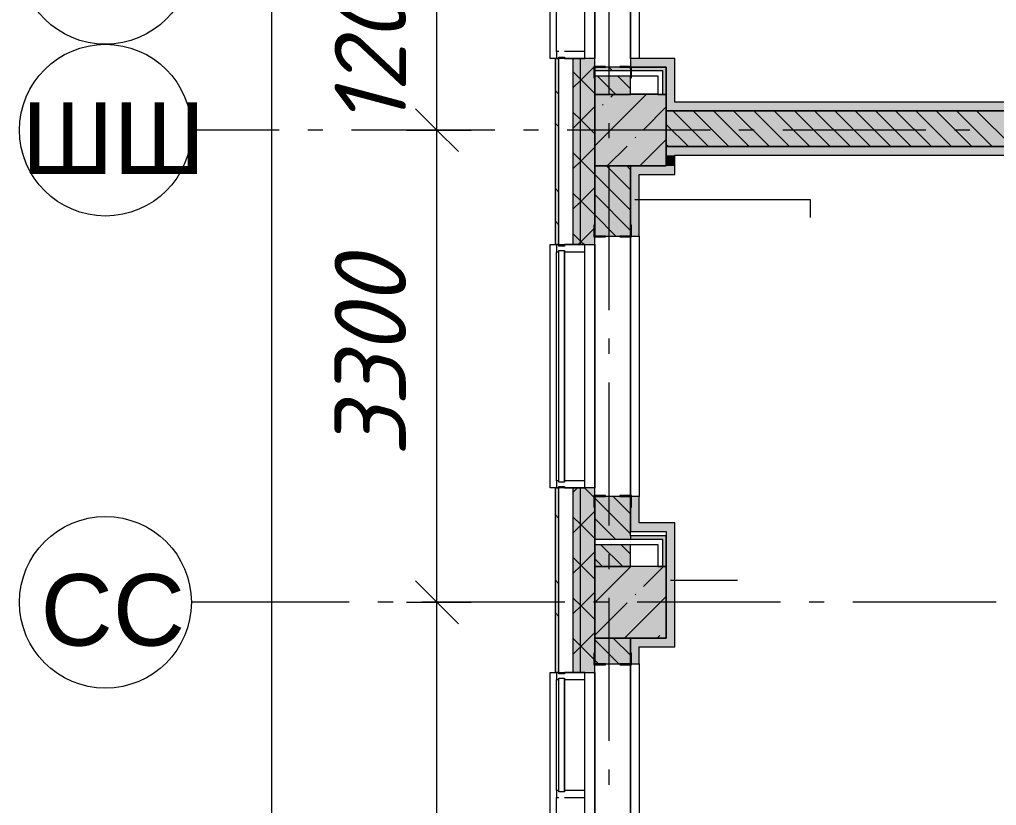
# Model space of a CAD drawing. Header units: millimetres. Extents: x -537608 to 253996, y -217170 to 186033.
# Drawn here: x -372379 to -365555, y 17480 to 22973 of the extents above; entities that cross this region are included whole.
import ezdxf

# ---------------------------------------------------------------- set-up
doc = ezdxf.new("R2010")
doc.units = ezdxf.units.MM
doc.layers.add('PDF _Геометрия', color=7, linetype='Continuous')
doc.layers.add('PDF _Текст', color=7, linetype='Continuous')
doc.layers.add('PDF _Сплошная заливка', color=7, linetype='Continuous', true_color=0xffffff)
doc.styles.add('PDF ArialMT', font='arial.ttf')
doc.styles.add('PDF ISOCPEUR Italic', font='isocpeui.ttf')

msp = doc.modelspace()

# ---------------------------------------------------------------- hatches: boundary and pattern name
at = {"layer": 'PDF _Сплошная заливка', "transparency": 33554559}
h = msp.add_hatch(color=256, dxfattribs=at)
h.paths.add_polyline_path([(-368638.3734, 522.3433), (-368611.3754, 522.3433), (-368611.3754, 1799.3445), (-368638.3734, 1799.3445), (-368638.3734, 966.1296)], flags=0)
h.paths.add_polyline_path([(-368611.3754, 3499.3453), (-368611.3754, 4799.3445), (-368638.3734, 4799.3445), (-368638.3734, 3499.3453)], flags=0)
h.paths.add_polyline_path([(-368638.3734, 6499.3452), (-368611.3754, 6499.3452), (-368611.3754, 7799.3444), (-368638.3734, 7799.3444), (-368638.3734, 6661.9988)], flags=0)
h.paths.add_polyline_path([(-368638.3734, 9499.3451), (-368611.3754, 9499.3451), (-368611.3754, 10799.3464), (-368638.3734, 10799.3464), (-368638.3734, 10221.9175)], flags=0)
h.paths.add_polyline_path([(-368611.3754, 12499.3472), (-368611.3754, 13699.3459), (-368638.3734, 13699.3459), (-368638.3734, 12499.3472)], flags=0)
h.paths.add_polyline_path([(-368638.3734, 15399.3467), (-368611.3754, 15399.3467), (-368611.3754, 16709.3463), (-368638.3734, 16709.3463), (-368638.3734, 15917.7888)], flags=0)
h.paths.add_polyline_path([(-368611.3754, 18409.347), (-368611.3754, 19699.3478), (-368638.3734, 19699.3478), (-368638.3734, 18409.347)], flags=0)
h.paths.add_polyline_path([(-368638.3734, 21399.3486), (-368611.3754, 21399.3486), (-368611.3754, 22699.3498), (-368638.3734, 22699.3498), (-368638.3734, 21613.658)], flags=0)
h.paths.add_polyline_path([(-368611.3754, 24399.3485), (-368611.3754, 25599.3494), (-368638.3734, 25599.3494), (-368638.3734, 24399.3485)], flags=0)
h.paths.add_polyline_path([(-368611.3754, 27299.348), (-368611.3754, 28699.3497), (-368638.3734, 28699.3497), (-368638.3734, 27299.348)], flags=0)
h.paths.add_polyline_path([(-368638.3734, 30399.3526), (-368611.3754, 30399.3526), (-368611.3754, 31576.3513), (-368638.3734, 31576.3513), (-368638.3734, 30513.4549)], flags=0)
h = msp.add_hatch(color=256, dxfattribs=at)
h.paths.add_polyline_path([(-368511.375, 649.3439), (-368461.3748, 649.3439), (-368461.3748, 1799.3445), (-368511.375, 1799.3445), (-368511.375, 966.1296)], flags=0)
h.paths.add_polyline_path([(-368461.3748, 3499.3453), (-368461.3748, 4799.3445), (-368511.375, 4799.3445), (-368511.375, 3499.3453)], flags=0)
h.paths.add_polyline_path([(-368511.375, 6499.3452), (-368461.3748, 6499.3452), (-368461.3748, 7799.3444), (-368511.375, 7799.3444), (-368511.375, 6661.9988)], flags=0)
h.paths.add_polyline_path([(-368461.3748, 9499.3451), (-368461.3748, 10799.3464), (-368511.375, 10799.3464), (-368511.375, 9499.3451)], flags=0)
h.paths.add_polyline_path([(-368461.3748, 12499.3472), (-368461.3748, 13699.3459), (-368511.375, 13699.3459), (-368511.375, 12499.3472)], flags=0)
h.paths.add_polyline_path([(-368511.375, 15399.3467), (-368461.3748, 15399.3467), (-368461.3748, 16709.3463), (-368511.375, 16709.3463), (-368511.375, 15917.7888)], flags=0)
h.paths.add_polyline_path([(-368461.3748, 18409.347), (-368461.3748, 19699.3478), (-368511.375, 19699.3478), (-368511.375, 18409.347)], flags=0)
h.paths.add_polyline_path([(-368461.3748, 21399.3486), (-368461.3748, 22699.3498), (-368511.375, 22699.3498), (-368511.375, 21399.3486)], flags=0)
h.paths.add_polyline_path([(-368461.3748, 24399.3485), (-368461.3748, 25599.3494), (-368511.375, 25599.3494), (-368511.375, 24399.3485)], flags=0)
h.paths.add_polyline_path([(-368461.3748, 27299.348), (-368461.3748, 28699.3497), (-368511.375, 28699.3497), (-368511.375, 27299.348)], flags=0)
h.paths.add_polyline_path([(-368511.375, 30399.3526), (-368461.3748, 30399.3526), (-368461.3748, 31449.3528), (-368511.375, 31449.3528), (-368511.375, 30513.4549)], flags=0)
h = msp.add_hatch(color=256, dxfattribs=at)
h.paths.add_polyline_path([(-368361.3744, 699.3442), (-368361.3744, 1799.3445), (-368461.3748, 1799.3445), (-368461.3748, 699.3442)], flags=0)
h.paths.add_polyline_path([(-368361.3744, 3499.3453), (-368361.3744, 4799.3445), (-368461.3748, 4799.3445), (-368461.3748, 3499.3453)], flags=0)
h.paths.add_polyline_path([(-368361.3744, 6499.3452), (-368361.3744, 7799.3444), (-368461.3748, 7799.3444), (-368461.3748, 6499.3452)], flags=0)
h.paths.add_polyline_path([(-368361.3744, 9499.3451), (-368361.3744, 10799.3464), (-368461.3748, 10799.3464), (-368461.3748, 9499.3451)], flags=0)
h.paths.add_polyline_path([(-368461.3748, 12499.3472), (-368361.3744, 12499.3472), (-368361.3744, 13699.3459), (-368461.3748, 13699.3459), (-368461.3748, 12798.9997)], flags=0)
h.paths.add_polyline_path([(-368361.3744, 15399.3467), (-368361.3744, 16709.3463), (-368461.3748, 16709.3463), (-368461.3748, 15399.3467)], flags=0)
h.paths.add_polyline_path([(-368361.3744, 18409.347), (-368361.3744, 19699.3478), (-368461.3748, 19699.3478), (-368461.3748, 18409.347)], flags=0)
h.paths.add_polyline_path([(-368361.3744, 21399.3486), (-368361.3744, 22699.3498), (-368461.3748, 22699.3498), (-368461.3748, 21399.3486)], flags=0)
h.paths.add_polyline_path([(-368461.3748, 24399.3485), (-368361.3744, 24399.3485), (-368361.3744, 25599.3494), (-368461.3748, 25599.3494), (-368461.3748, 24461.5948)], flags=0)
h.paths.add_polyline_path([(-368361.3744, 27299.348), (-368361.3744, 28699.3497), (-368461.3748, 28699.3497), (-368461.3748, 27299.348)], flags=0)
h.paths.add_polyline_path([(-368361.3744, 30399.3526), (-368361.3744, 31399.3526), (-368461.3748, 31399.3526), (-368461.3748, 30399.3526)], flags=0)
h = msp.add_hatch(color=256, dxfattribs=at)
h.paths.add_polyline_path([(-368111.3732, 1299.3446), (-368111.3732, 1429.3442), (-368361.3744, 1429.3442), (-368361.3744, 1299.3446), (-368347.0787, 1299.3446)], flags=0)
h.paths.add_polyline_path([(-368361.3744, 1464.3448), (-368111.3732, 1464.3448), (-368111.3732, 1739.3438), (-368361.3744, 1739.3438), (-368361.3744, 1678.1138)], flags=0)
h.paths.add_polyline_path([(-368361.3744, 3559.3439), (-368111.3732, 3559.3439), (-368111.3732, 4298.9978), (-368361.3744, 4298.9978), (-368361.3744, 3814.0642)], flags=0)
h.paths.add_polyline_path([(-368361.3744, 6559.3459), (-368111.3732, 6559.3459), (-368111.3732, 6993.9973), (-368361.3744, 6993.9973), (-368361.3744, 6661.9988)], flags=0)
h.paths.add_polyline_path([(-368361.3744, 7028.9978), (-368111.3732, 7028.9978), (-368111.3732, 7148.9971), (-368361.3744, 7148.9971)], flags=0)
h.paths.add_polyline_path([(-368361.3744, 7648.9971), (-368111.3732, 7648.9971), (-368111.3732, 7739.3458), (-368361.3744, 7739.3458), (-368361.3744, 7729.9761)], flags=0)
h.paths.add_polyline_path([(-368347.0787, 9559.3458), (-368111.3732, 9559.3458), (-368111.3732, 10739.3457), (-368361.3744, 10739.3457), (-368361.3744, 9559.3458)], flags=0)
h.paths.add_polyline_path([(-368361.3744, 12559.3457), (-368111.3732, 12559.3457), (-368111.3732, 12798.9997), (-368361.3744, 12798.9997)], flags=0)
h.paths.add_polyline_path([(-368361.3744, 13298.9997), (-368111.3732, 13298.9997), (-368111.3732, 13639.3474), (-368361.3744, 13639.3474), (-368361.3744, 13425.8453)], flags=0)
h.paths.add_polyline_path([(-368361.3744, 15459.3473), (-368111.3732, 15459.3473), (-368111.3732, 16649.3477), (-368361.3744, 16649.3477), (-368361.3744, 15917.7888)], flags=0)
h.paths.add_polyline_path([(-368111.3732, 18469.3477), (-368111.3732, 18649.3476), (-368361.3744, 18649.3476), (-368361.3744, 18469.3477), (-368347.0787, 18469.3477)], flags=0)
h.paths.add_polyline_path([(-368347.0787, 19149.3476), (-368111.3732, 19149.3476), (-368111.3732, 19304.3474), (-368361.3744, 19304.3474), (-368361.3744, 19149.3476)], flags=0)
h.paths.add_polyline_path([(-368361.3744, 19339.348), (-368111.3732, 19339.348), (-368111.3732, 19639.3472), (-368361.3744, 19639.3472), (-368361.3744, 19477.7076)], flags=0)
h.paths.add_polyline_path([(-368347.0787, 21459.3493), (-368111.3732, 21459.3493), (-368111.3732, 21949.3488), (-368361.3744, 21949.3488), (-368361.3744, 21459.3493)], flags=0)
h.paths.add_polyline_path([(-368347.0787, 22449.3488), (-368111.3732, 22449.3488), (-368111.3732, 22579.3485), (-368361.3744, 22579.3485), (-368361.3744, 22449.3488)], flags=0)
h.paths.add_polyline_path([(-368361.3744, 22614.3469), (-368111.3732, 22614.3469), (-368111.3732, 22639.3471), (-368361.3744, 22639.3471)], flags=0)
h.paths.add_polyline_path([(-368347.0787, 24459.347), (-368111.3732, 24461.5948), (-368111.3732, 25539.3508), (-368361.3744, 25539.3508), (-368361.3744, 24459.347)], flags=0)
h.paths.add_polyline_path([(-368361.3744, 27359.3509), (-368111.3732, 27359.3509), (-368111.3732, 27399.0039), (-368361.3744, 27399.0039)], flags=0)
h.paths.add_polyline_path([(-368111.3732, 27899.0018), (-368111.3732, 28639.3511), (-368361.3744, 28639.3511), (-368361.3744, 27899.0018), (-368347.0787, 27899.0018)], flags=0)
h.paths.add_polyline_path([(-368111.3732, 30459.3512), (-368111.3732, 30644.3503), (-368361.3744, 30644.3503), (-368361.3744, 30459.3512), (-368347.0787, 30459.3512)], flags=0)
h.paths.add_polyline_path([(-368111.3732, 30679.3486), (-368111.3732, 30799.35), (-368361.3744, 30799.35), (-368361.3744, 30679.3486), (-368347.0787, 30679.3486)], flags=0)
at = {"layer": 'PDF _Сплошная заливка', "true_color": 0x77b143, "transparency": 33554559}
for points in [[(-367886.3723, 22614.3469), (-367886.3723, 22639.3471), (-368111.3732, 22639.3471), (-368111.3732, 22614.3469), (-367921.3707, 22614.3469)], [(-367886.3723, 19339.348), (-367861.3722, 19339.348), (-367861.3722, 19364.3481), (-368111.3732, 19364.3481), (-368111.3732, 19339.348)]]:
    msp.add_hatch(color=75, dxfattribs=at).paths.add_polyline_path(points)
at = {"layer": 'PDF _Сплошная заливка', "transparency": 33554559}
for points in [[(-368111.3732, 21949.3488), (-367861.3722, 21949.3488), (-367861.3722, 22449.3488), (-368361.3744, 22449.3488), (-368361.3744, 21949.3488), (-368347.0787, 21949.3488)], [(-361331.3753, 22084.3477), (-360861.3681, 22084.3477), (-360861.3681, 22334.3488), (-367861.3722, 22334.3488), (-367861.3722, 22084.3477), (-361643.2523, 22084.3477)], [(-368361.3744, 18649.3476), (-367861.3722, 18649.3476), (-367861.3722, 19149.3476), (-368361.3744, 19149.3476), (-368361.3744, 18765.7234)]]:
    msp.add_hatch(color=256, dxfattribs=at).paths.add_polyline_path(points)
at = {"layer": 'PDF _Сплошная заливка', "true_color": 0xff7d7d, "transparency": 33554559}
for points in [[(-361513.0761, 22334.3488), (-361513.0761, 22394.3494), (-367861.3722, 22394.3494), (-367861.3722, 22334.3488), (-361643.2523, 22334.3488)], [(-361391.3738, 22024.3492), (-361331.3753, 22024.3492), (-361331.3753, 22084.3477), (-367861.3722, 22084.3477), (-367861.3722, 22024.3492), (-361643.2523, 22024.3492)], [(-367861.3722, 18649.3476), (-367801.3736, 18649.3476), (-367801.3736, 19454.3481), (-367861.3722, 19454.3481), (-367861.3722, 18765.7234)]]:
    msp.add_hatch(color=11, dxfattribs=at).paths.add_polyline_path(points)
h = msp.add_hatch(color=11, dxfattribs=at)
h.paths.add_polyline_path([(-368051.3748, 19454.3481), (-368051.3748, 19639.3472), (-368111.3732, 19639.3472), (-368111.3732, 19454.3481)], flags=0)
h.paths.add_polyline_path([(-368111.3732, 21459.3493), (-368051.3748, 21459.3493), (-368051.3748, 21949.3488), (-368111.3732, 21949.3488), (-368111.3732, 21613.658)], flags=0)
h = msp.add_hatch(color=11, dxfattribs=at)
h.paths.add_polyline_path([(-368051.3748, 13358.9982), (-368051.3748, 13639.3474), (-368111.3732, 13639.3474), (-368111.3732, 13358.9982)], flags=0)
h.paths.add_polyline_path([(-368111.3732, 15459.3473), (-368051.3748, 15459.3473), (-368051.3748, 16649.3477), (-368111.3732, 16649.3477), (-368111.3732, 15917.7888)], flags=0)
h.paths.add_polyline_path([(-368111.3732, 18469.3477), (-368051.3748, 18469.3477), (-368051.3748, 18649.3476), (-368111.3732, 18649.3476)], flags=0)

# ---------------------------------------------------------------- linework, layer by layer
at = {"layer": 'PDF _Геометрия', "lineweight": 9}
for p, q in [((-370615.5866, -56440.6714), (-370615.5866, 31439.3502)), ((-368111.3732, 24453.3489), (-368111.3732, 22699.3498)), ((-368111.3732, 22699.3498), (-368111.3732, 24453.3489)), ((-368051.3748, 24459.347), (-368051.3748, 22699.3498)), ((-368361.3744, 24399.3485), (-368361.3744, 22699.3498)), ((-368361.3744, 22699.3498), (-368361.3744, 24399.3485)), ((-368628.3752, 22749.3501), (-368628.3752, 23524.3491)), ((-368431.3712, 22749.3501), (-368431.3712, 23524.3491)), ((-369463.377, 22199.3477), (-369463.377, 23399.3486)), ((-368611.3754, 22749.3501), (-368628.3752, 22749.3501)), ((-368628.3752, 22749.3501), (-368628.3752, 22699.3498)), ((-368431.3712, 22749.3501), (-368571.3735, 22749.3501)), ((-368431.3712, 22699.3498), (-368431.3712, 22749.3501)), ((-368638.3734, 22699.3498), (-368638.3734, 21399.3486)), ((-368611.3754, 22699.3498), (-368638.3734, 22699.3498)), ((-368628.3752, 22699.3498), (-368611.3754, 22699.3498)), ((-368611.3754, 22699.3498), (-368611.3754, 22709.3482)), ((-368611.3754, 22709.3482), (-368571.3735, 22709.3482)), ((-368511.375, 22699.3498), (-368611.3754, 22699.3498)), ((-368611.3754, 21399.3486), (-368611.3754, 22699.3498)), ((-368571.3735, 22709.3482), (-368571.3735, 22699.3498)), ((-368571.3735, 22699.3498), (-368431.3712, 22699.3498)), ((-368461.3748, 22699.3498), (-368511.375, 22699.3498)), ((-368511.375, 21399.3486), (-368511.375, 22699.3498)), ((-368361.3744, 22699.3498), (-368461.3748, 22699.3498)), ((-368461.3748, 21399.3486), (-368461.3748, 22699.3498)), ((-368361.3744, 21399.3486), (-368361.3744, 22699.3498)), ((-367861.3722, 22699.3498), (-368111.3732, 22699.3498)), ((-368111.3732, 22699.3498), (-368111.3732, 22639.3471)), ((-367801.3736, 22699.3498), (-367861.3722, 22699.3498)), ((-367801.3736, 22394.3494), (-367801.3736, 22699.3498)), ((-368461.3748, 22555.9416), (-368511.375, 22605.9418)), ((-368461.3748, 22547.1101), (-368361.3744, 22647.1106)), ((-368111.3732, 22639.3471), (-368361.3744, 22639.3471)), ((-368361.3744, 22639.3471), (-368361.3744, 22614.3469)), ((-368361.3744, 22614.3469), (-368361.3744, 22579.3485)), ((-368111.3732, 22614.3469), (-368361.3744, 22614.3469)), ((-368236.9422, 22614.3469), (-368261.9423, 22639.3471)), ((-368111.3732, 22630.2056), (-368120.519, 22639.3471)), ((-367921.3707, 22639.3471), (-368111.3732, 22639.3471)), ((-368111.3732, 22639.3471), (-367861.3722, 22639.3471)), ((-368111.3732, 22639.3471), (-368111.3732, 22614.3469)), ((-367921.3707, 22614.3469), (-368111.3732, 22614.3469)), ((-367886.3723, 22639.3471), (-367921.3707, 22639.3471)), ((-367886.3723, 22614.3469), (-367921.3707, 22614.3469)), ((-367861.3722, 22639.3471), (-367886.3723, 22639.3471)), ((-367886.3723, 22449.3488), (-367886.3723, 22614.3469)), ((-367861.3722, 22449.3488), (-367861.3722, 22639.3471)), ((-367861.3722, 22639.3471), (-367861.3722, 22394.3494)), ((-368511.375, 22497.1099), (-368461.3748, 22547.1101)), ((-368361.3744, 22455.9411), (-368461.3748, 22555.9416)), ((-368361.3744, 22579.3485), (-368361.3744, 22449.3488)), ((-368361.3744, 22579.3485), (-368111.3732, 22579.3485)), ((-368213.363, 22449.3488), (-368343.3584, 22579.3485)), ((-368111.3732, 22488.7823), (-368201.9352, 22579.3485)), ((-368111.3732, 22449.3488), (-368111.3732, 22579.3485)), ((-368111.3732, 22579.3485), (-367921.3707, 22579.3485)), ((-367921.3707, 22579.3485), (-367921.3707, 22449.3488)), ((-368354.7863, 22449.3488), (-368361.3744, 22455.9411)), ((-368361.3744, 22090.3889), (-368002.4166, 22449.3488)), ((-368361.3744, 22449.3488), (-368111.3732, 22449.3488)), ((-368111.3732, 22449.3488), (-368361.3744, 22449.3488)), ((-368361.3744, 22449.3488), (-368361.3744, 21949.3488)), ((-368249.3862, 22430.4803), (-368230.5091, 22449.3488)), ((-367861.3722, 22449.3488), (-368111.3732, 22449.3488)), ((-367921.3707, 22449.3488), (-367886.3723, 22449.3488)), ((-367886.3723, 22449.3488), (-367861.3722, 22449.3488)), ((-367861.3722, 21949.3488), (-367861.3722, 22449.3488)), ((-367861.3722, 22394.3494), (-367861.3722, 22334.3488)), ((-361513.0761, 22394.3494), (-367801.3736, 22394.3494)), ((-368461.3748, 22273.0972), (-368511.375, 22323.0974)), ((-368461.3748, 22264.2658), (-368361.3744, 22364.2662)), ((-368306.4051, 22373.4529), (-368301.6686, 22378.1958)), ((-368021.285, 22202.3791), (-367861.3722, 22362.2919)), ((-361513.0761, 22334.3488), (-367861.3722, 22334.3488)), ((-367861.3722, 22334.3488), (-367861.3722, 22084.3477)), ((-367861.3722, 22334.3488), (-361513.0761, 22334.3488)), ((-367565.5218, 22084.3477), (-367815.5143, 22334.3488)), ((-367424.0985, 22084.3477), (-367674.0996, 22334.3488)), ((-367282.6752, 22084.3477), (-367532.6764, 22334.3488)), ((-367141.252, 22084.3477), (-367391.2531, 22334.3488)), ((-366999.8287, 22084.3477), (-367249.8298, 22334.3488)), ((-366858.4141, 22084.3477), (-367108.4152, 22334.3488)), ((-366716.9908, 22084.3477), (-366966.9919, 22334.3488)), ((-366575.5675, 22084.3477), (-366825.5686, 22334.3488)), ((-366434.1443, 22084.3477), (-366684.1454, 22334.3488)), ((-366292.7296, 22084.3477), (-366542.7221, 22334.3488)), ((-366151.3063, 22084.3477), (-366401.3074, 22334.3488)), ((-366009.8831, 22084.3477), (-366259.8841, 22334.3488)), ((-365868.4598, 22084.3477), (-366118.4609, 22334.3488)), ((-365727.0365, 22084.3477), (-365977.0376, 22334.3488)), ((-365585.6219, 22084.3477), (-365835.6143, 22334.3488)), ((-365444.1986, 22084.3477), (-365694.1997, 22334.3488)), ((-368511.375, 22214.2655), (-368461.3748, 22264.2658)), ((-368361.3744, 22173.0967), (-368461.3748, 22273.0972)), ((-369675.5119, 22199.3477), (-369463.377, 22199.3477)), ((-369463.377, 18899.3487), (-369463.377, 22199.3477)), ((-369463.377, 22199.3477), (-369223.3829, 22199.3477)), ((-367706.9364, 22084.3477), (-367861.3722, 22238.7834)), ((-368078.3125, 22145.3559), (-368073.5674, 22150.0968)), ((-368046.2163, 21949.3488), (-367861.3722, 22134.1929)), ((-368461.3748, 21990.2549), (-368511.375, 22040.2552)), ((-368461.3748, 21981.4235), (-368361.3744, 22081.424)), ((-368274.3175, 21949.3488), (-368135.3313, 22088.3306)), ((-367848.3597, 22084.3477), (-367861.3722, 22097.3623)), ((-367861.3722, 22084.3477), (-361331.3753, 22084.3477)), ((-361331.3753, 22084.3477), (-367861.3722, 22084.3477)), ((-367861.3722, 22084.3477), (-367861.3722, 22024.3492)), ((-368511.375, 21931.4233), (-368461.3748, 21981.4235)), ((-368361.3744, 21890.2545), (-368461.3748, 21990.2549)), ((-367861.3722, 22024.3492), (-367861.3722, 21949.3488)), ((-367801.3736, 21949.3488), (-367801.3736, 22024.3492)), ((-367801.3736, 22024.3492), (-361391.3738, 22024.3492)), ((-368361.3744, 21949.3488), (-368361.3744, 21459.3493)), ((-368111.3732, 21949.3488), (-368361.3744, 21949.3488)), ((-368361.3744, 21949.3488), (-368111.3732, 21949.3488)), ((-368111.3732, 21781.6767), (-368279.0453, 21949.3488)), ((-368111.3732, 21923.0979), (-368137.6221, 21949.3488)), ((-368111.3732, 21459.3493), (-368111.3732, 21949.3488)), ((-368111.3732, 21949.3488), (-367861.3722, 21949.3488)), ((-368051.3748, 21949.3488), (-368111.3732, 21949.3488)), ((-368111.3732, 21949.3488), (-368111.3732, 21459.3493)), ((-367861.3722, 21949.3488), (-368051.3748, 21949.3488)), ((-367801.3736, 21889.3481), (-367801.3736, 21949.3488)), ((-368111.3732, 21640.2535), (-368361.3744, 21890.2545)), ((-368051.3748, 21459.3493), (-368051.3748, 21889.3481)), ((-368051.3748, 21889.3481), (-367801.3736, 21889.3481)), ((-368461.3748, 21698.5813), (-368361.3744, 21798.5796)), ((-368461.3748, 21707.4127), (-368511.375, 21757.4108)), ((-368511.375, 21648.5811), (-368461.3748, 21698.5813)), ((-368361.3744, 21607.4123), (-368461.3748, 21707.4127)), ((-368111.3732, 21498.8324), (-368361.3744, 21748.8334)), ((-368081.3697, 21715.1483), (-366857.0534, 21715.1483)), ((-366857.0534, 21715.1483), (-366857.0534, 21588.1993)), ((-368213.3114, 21459.3493), (-368361.3744, 21607.4123)), ((-368461.3748, 21415.7369), (-368361.3744, 21515.7374)), ((-368461.3748, 21424.5683), (-368511.375, 21474.5686)), ((-368354.7346, 21459.3493), (-368361.3744, 21465.9911)), ((-368361.3744, 21459.3493), (-368111.3732, 21459.3493)), ((-368111.3732, 21459.3493), (-368051.3748, 21459.3493)), ((-368111.3732, 21453.349), (-368111.3732, 19645.3474)), ((-368111.3732, 19645.3474), (-368111.3732, 21453.349)), ((-368051.3748, 21459.3493), (-368051.3748, 19639.3472)), ((-368638.3734, 21399.3486), (-368611.3754, 21399.3486)), ((-368611.3754, 21399.3486), (-368628.3752, 21399.3486)), ((-368628.3752, 21399.3486), (-368628.3752, 21349.3484)), ((-368611.3754, 21399.3486), (-368511.375, 21399.3486)), ((-368611.3754, 21389.3481), (-368611.3754, 21399.3486)), ((-368571.3735, 21389.3481), (-368611.3754, 21389.3481)), ((-368611.3754, 21359.3489), (-368571.3735, 21359.3489)), ((-368611.3754, 21349.3484), (-368611.3754, 21359.3489)), ((-368431.3712, 21399.3486), (-368571.3735, 21399.3486)), ((-368571.3735, 21399.3486), (-368571.3735, 21389.3481)), ((-368571.3735, 21359.3489), (-368571.3735, 21349.3484)), ((-368511.375, 21399.3486), (-368461.3748, 21399.3486)), ((-368477.7631, 21399.3486), (-368461.3748, 21415.7369)), ((-368436.1507, 21399.3486), (-368461.3748, 21424.5683)), ((-368461.3748, 21399.3486), (-368361.3744, 21399.3486)), ((-368431.3712, 21349.3484), (-368431.3712, 21399.3486)), ((-368361.3744, 21399.3486), (-368361.3744, 19699.3478)), ((-368361.3744, 19699.3478), (-368361.3744, 21399.3486)), ((-368628.3752, 21349.3484), (-368611.3754, 21349.3484)), ((-368628.3752, 19749.348), (-368628.3752, 21349.3484)), ((-368611.3754, 19749.348), (-368611.3754, 21349.3484)), ((-368571.3735, 21349.3484), (-368431.3712, 21349.3484)), ((-368431.3712, 19749.348), (-368431.3712, 21349.3484)), ((-368611.3754, 19749.348), (-368628.3752, 19749.348)), ((-368628.3752, 19749.348), (-368628.3752, 19699.3478)), ((-368611.3754, 19739.3476), (-368611.3754, 19749.348)), ((-368571.3735, 19739.3476), (-368611.3754, 19739.3476)), ((-368431.3712, 19749.348), (-368571.3735, 19749.348)), ((-368571.3735, 19749.348), (-368571.3735, 19739.3476)), ((-368431.3712, 19699.3478), (-368431.3712, 19749.348)), ((-368638.3734, 19699.3478), (-368638.3734, 18409.347)), ((-368611.3754, 19699.3478), (-368638.3734, 19699.3478)), ((-368628.3752, 19699.3478), (-368611.3754, 19699.3478)), ((-368611.3754, 19699.3478), (-368611.3754, 19709.3483)), ((-368611.3754, 19709.3483), (-368571.3735, 19709.3483)), ((-368511.375, 19699.3478), (-368611.3754, 19699.3478)), ((-368611.3754, 18409.347), (-368611.3754, 19699.3478)), ((-368571.3735, 19709.3483), (-368571.3735, 19699.3478)), ((-368571.3735, 19699.3478), (-368431.3712, 19699.3478)), ((-368511.375, 19668.6812), (-368480.7083, 19699.3478)), ((-368461.3748, 19699.3478), (-368511.375, 19699.3478)), ((-368511.375, 18409.347), (-368511.375, 19699.3478)), ((-368361.3744, 19699.3478), (-368461.3748, 19699.3478)), ((-368461.3748, 18409.347), (-368461.3748, 19699.3478)), ((-368361.3744, 19627.5123), (-368433.2055, 19699.3478)), ((-368361.3744, 18409.347), (-368361.3744, 19699.3478)), ((-368111.3732, 19639.3472), (-368361.3744, 19639.3472)), ((-368361.3744, 19639.3472), (-368361.3744, 19339.348)), ((-368111.3732, 19377.5113), (-368361.3744, 19627.5123)), ((-368111.3732, 19518.9345), (-368231.7837, 19639.3472)), ((-368051.3748, 19639.3472), (-368111.3732, 19639.3472)), ((-368111.3732, 19639.3472), (-368111.3732, 19454.3481)), ((-368111.3732, 19454.3481), (-368111.3732, 19639.3472)), ((-368051.3748, 19454.3481), (-368051.3748, 19639.3472)), ((-368461.3748, 19435.8391), (-368361.3744, 19535.8374)), ((-368461.3748, 19444.6706), (-368511.375, 19494.6686)), ((-368214.629, 19339.348), (-368361.3744, 19486.0912)), ((-368111.3732, 19364.3481), (-368111.3732, 19454.3481)), ((-368111.3732, 19454.3481), (-368111.3732, 19394.3474)), ((-367861.3722, 19454.3481), (-368051.3748, 19454.3481)), ((-367801.3736, 19454.3481), (-367861.3722, 19454.3481)), ((-367801.3736, 18649.3476), (-367801.3736, 19454.3481)), ((-368511.375, 19385.8389), (-368461.3748, 19435.8391)), ((-368361.3744, 19344.6701), (-368461.3748, 19444.6706)), ((-368111.3732, 19394.3474), (-367861.3722, 19394.3474)), ((-367861.3722, 19394.3474), (-367861.3722, 18649.3476)), ((-368356.0522, 19339.348), (-368361.3744, 19344.6701)), ((-368361.3744, 19339.348), (-368361.3744, 19304.3474)), ((-368111.3732, 19339.348), (-368361.3744, 19339.348)), ((-367861.3722, 19364.3481), (-368111.3732, 19364.3481)), ((-368111.3732, 19364.3481), (-368111.3732, 19339.348)), ((-367886.3723, 19339.348), (-368111.3732, 19339.348)), ((-367886.3723, 19304.3474), (-367886.3723, 19339.348)), ((-367861.3722, 19339.348), (-367861.3722, 19364.3481)), ((-367861.3722, 19304.3474), (-367861.3722, 19339.348)), ((-368461.3748, 19152.9947), (-368361.3744, 19252.9951)), ((-368361.3744, 19304.3474), (-368361.3744, 19149.3476)), ((-368361.3744, 19304.3474), (-368111.3732, 19304.3474)), ((-368166.0497, 19149.3476), (-368321.0538, 19304.3474)), ((-368111.3732, 19236.0901), (-368179.6305, 19304.3474)), ((-368111.3732, 19149.3476), (-368111.3732, 19304.3474)), ((-368111.3732, 19304.3474), (-367921.3707, 19304.3474)), ((-367921.3707, 19304.3474), (-367921.3707, 19149.3476)), ((-367886.3723, 19149.3476), (-367886.3723, 19304.3474)), ((-367861.3722, 19149.3476), (-367861.3722, 19304.3474)), ((-368461.3748, 19161.8262), (-368511.375, 19211.8264)), ((-368307.473, 19149.3476), (-368361.3744, 19203.249)), ((-368511.375, 19102.9945), (-368461.3748, 19152.9947)), ((-368361.3744, 19061.8257), (-368461.3748, 19161.8262)), ((-368361.3744, 18897.0106), (-368109.0394, 19149.3476)), ((-368111.3732, 19149.3476), (-368361.3744, 19149.3476)), ((-368361.3744, 19149.3476), (-368361.3744, 18649.3476)), ((-368361.3744, 19149.3476), (-368111.3732, 19149.3476)), ((-367861.3722, 19149.3476), (-368111.3732, 19149.3476)), ((-368021.285, 19009.0008), (-367880.9382, 19149.3476)), ((-367921.3707, 19149.3476), (-367886.3723, 19149.3476)), ((-367886.3723, 19149.3476), (-367861.3722, 19149.3476)), ((-367861.3722, 18649.3476), (-367861.3722, 19149.3476)), ((-367831.3772, 19053.6596), (-367365.2195, 19053.6596)), ((-368461.3748, 18870.1525), (-368361.3744, 18970.1529)), ((-368461.3748, 18878.9839), (-368511.375, 18928.9841)), ((-368152.8392, 18649.3476), (-367861.3722, 18940.8124)), ((-368078.3125, 18951.9755), (-368073.5674, 18956.7164)), ((-369675.5119, 18899.3487), (-369463.377, 18899.3487)), ((-369463.377, 13199.3459), (-369463.377, 18899.3487)), ((-369463.377, 18899.3487), (-369223.3829, 18899.3487)), ((-368511.375, 18820.1523), (-368461.3748, 18870.1525)), ((-368361.3744, 18778.9835), (-368461.3748, 18878.9839)), ((-368361.3744, 18668.9115), (-368135.3313, 18894.9502)), ((-368461.3748, 18596.1417), (-368511.375, 18646.1419)), ((-368461.3748, 18587.3103), (-368361.3744, 18687.3107)), ((-368361.3744, 18649.3476), (-368361.3744, 18469.3477)), ((-368111.3732, 18649.3476), (-368361.3744, 18649.3476)), ((-368361.3744, 18649.3476), (-368111.3732, 18649.3476)), ((-368193.1597, 18469.3477), (-368361.3744, 18637.5624)), ((-368111.3732, 18528.9845), (-368231.7406, 18649.3476)), ((-368111.3732, 18469.3477), (-368111.3732, 18649.3476)), ((-368111.3732, 18649.3476), (-367861.3722, 18649.3476)), ((-368051.3748, 18649.3476), (-368111.3732, 18649.3476)), ((-368111.3732, 18649.3476), (-368111.3732, 18469.3477)), ((-367861.3722, 18649.3476), (-368051.3748, 18649.3476)), ((-367924.738, 18649.3476), (-367907.2388, 18666.8512)), ((-367801.3736, 18589.347), (-367801.3736, 18649.3476)), ((-368511.375, 18537.3101), (-368461.3748, 18587.3103)), ((-368361.3744, 18496.1413), (-368461.3748, 18596.1417)), ((-368051.3748, 18469.3477), (-368051.3748, 18589.347)), ((-368051.3748, 18589.347), (-367801.3736, 18589.347)), ((-368334.583, 18469.3477), (-368361.3744, 18496.1413)), ((-368361.3744, 18469.3477), (-368111.3732, 18469.3477)), ((-368111.3732, 18469.3477), (-368051.3748, 18469.3477)), ((-368111.3732, 18463.3474), (-368111.3732, 16655.348)), ((-368111.3732, 16655.348), (-368111.3732, 18463.3474)), ((-368051.3748, 18469.3477), (-368051.3748, 16649.3477)), ((-368638.3734, 18409.347), (-368611.3754, 18409.347)), ((-368611.3754, 18409.347), (-368628.3752, 18409.347)), ((-368628.3752, 18409.347), (-368628.3752, 18359.3468)), ((-368628.3752, 17584.3478), (-368628.3752, 18359.3468)), ((-368628.3752, 18359.3468), (-368611.3754, 18359.3468)), ((-368611.3754, 18409.347), (-368511.375, 18409.347)), ((-368611.3754, 18399.3487), (-368611.3754, 18409.347)), ((-368571.3735, 18399.3487), (-368611.3754, 18399.3487)), ((-368611.3754, 18369.3473), (-368571.3735, 18369.3473)), ((-368611.3754, 18359.3468), (-368611.3754, 18369.3473)), ((-368611.3754, 17584.3478), (-368611.3754, 18359.3468)), ((-368431.3712, 18409.347), (-368571.3735, 18409.347)), ((-368571.3735, 18409.347), (-368571.3735, 18399.3487)), ((-368571.3735, 18369.3473), (-368571.3735, 18359.3468)), ((-368571.3735, 18359.3468), (-368431.3712, 18359.3468)), ((-368511.375, 18409.347), (-368461.3748, 18409.347)), ((-368461.3748, 18409.347), (-368361.3744, 18409.347)), ((-368431.3712, 18359.3468), (-368431.3712, 18409.347)), ((-368431.3712, 17584.3478), (-368431.3712, 18359.3468)), ((-368361.3744, 18409.347), (-368361.3744, 16709.3463)), ((-368361.3744, 16709.3463), (-368361.3744, 18409.347)), ((-368611.3754, 17584.3478), (-368628.3752, 17584.3478)), ((-368628.3752, 17584.3478), (-368628.3752, 17534.3476)), ((-368611.3754, 17574.3473), (-368611.3754, 17584.3478)), ((-368571.3735, 17574.3473), (-368611.3754, 17574.3473)), ((-368431.3712, 17584.3478), (-368571.3735, 17584.3478)), ((-368571.3735, 17584.3478), (-368571.3735, 17574.3473)), ((-368431.3712, 17534.3476), (-368431.3712, 17584.3478)), ((-368628.3752, 16759.3465), (-368628.3752, 17534.3476)), ((-368628.3752, 17534.3476), (-368611.3754, 17534.3476)), ((-368571.3735, 17534.3476), (-368431.3712, 17534.3476)), ((-368431.3712, 16759.3465), (-368431.3712, 17534.3476))]:
    msp.add_line(p, q, dxfattribs=at)
at = {"layer": 'PDF _Геометрия', "color": 253, "lineweight": 9, "true_color": 0xaaaaaa}
for p, q in [((-368671.374, 22699.3498), (-368671.374, 24399.3485)), ((-368261.3739, 22448.0915), (-368261.3739, 23448.0915)), ((-368638.3734, 22699.3498), (-368671.374, 22699.3498)), ((-368573.3715, 22699.3498), (-368573.3715, 22709.3482)), ((-368261.3739, 22142.2578), (-368261.3739, 22248.0928)), ((-370565.4485, 22199.3477), (-371178.696, 22199.3477)), ((-370259.617, 22199.3477), (-370365.4476, 22199.3477)), ((-369059.6205, 22199.3477), (-370059.6162, 22199.3477)), ((-368753.7805, 22199.3477), (-368859.6197, 22199.3477)), ((-367553.7839, 22199.3477), (-368553.7882, 22199.3477)), ((-367247.9524, 22199.3477), (-367353.783, 22199.3477)), ((-366047.9473, 22199.3477), (-367047.9516, 22199.3477)), ((-365742.1158, 22199.3477), (-365847.9464, 22199.3477)), ((-368261.3739, 20942.2591), (-368261.3739, 21942.2591)), ((-368671.374, 19699.3478), (-368671.374, 21399.3486)), ((-368671.374, 21399.3486), (-368638.3734, 21399.3486)), ((-368573.3715, 21389.3481), (-368573.3715, 21399.3486)), ((-368573.3715, 19739.3476), (-368573.3715, 21359.3489)), ((-368571.3735, 21349.3484), (-368571.3735, 19749.348)), ((-368261.3739, 20636.4256), (-368261.3739, 20742.2583)), ((-368261.3739, 19436.4247), (-368261.3739, 20436.4247)), ((-368638.3734, 19699.3478), (-368671.374, 19699.3478)), ((-368573.3715, 19699.3478), (-368573.3715, 19709.3483)), ((-368261.3739, 19130.5911), (-368261.3739, 19236.4238)), ((-368261.3739, 17930.5902), (-368261.3739, 18930.5902)), ((-370075.4533, 18899.3487), (-371178.696, 18899.3487)), ((-369769.6219, 18899.3487), (-369875.4525, 18899.3487)), ((-368569.6167, 18899.3487), (-369569.621, 18899.3487)), ((-368263.7852, 18899.3487), (-368369.6158, 18899.3487)), ((-367063.7801, 18899.3487), (-368063.7844, 18899.3487)), ((-366757.9486, 18899.3487), (-366863.7878, 18899.3487)), ((-365557.9521, 18899.3487), (-366557.9477, 18899.3487)), ((-368671.374, 16709.3463), (-368671.374, 18409.347)), ((-368671.374, 18409.347), (-368638.3734, 18409.347)), ((-368573.3715, 18399.3487), (-368573.3715, 18409.347)), ((-368573.3715, 17574.3473), (-368573.3715, 18369.3473)), ((-368571.3735, 18359.3468), (-368571.3735, 17584.3478)), ((-368261.3739, 17624.7567), (-368261.3739, 17730.5916))]:
    msp.add_line(p, q, dxfattribs=at)
at = {"layer": 'PDF _Геометрия', "color": 253, "lineweight": 20, "true_color": 0xaaaaaa}
for p, q in [((-368286.374, 22645.3495), (-368367.3768, 22645.3495)), ((-368367.3768, 22645.3495), (-368367.3768, 22564.3467)), ((-368361.3744, 22639.3471), (-368286.374, 22639.3471)), ((-368361.3744, 22564.3467), (-368361.3744, 22639.3471)), ((-368286.374, 22639.3471), (-368286.374, 22645.3495)), ((-368186.3736, 22645.3495), (-368186.3736, 22639.3471)), ((-368105.3708, 22645.3495), (-368186.3736, 22645.3495)), ((-368186.3736, 22639.3471), (-368111.3732, 22639.3471)), ((-368111.3732, 22639.3471), (-368111.3732, 22564.3467)), ((-368105.3708, 22564.3467), (-368105.3708, 22645.3495)), ((-368367.3768, 22564.3467), (-368361.3744, 22564.3467)), ((-368111.3732, 22564.3467), (-368105.3708, 22564.3467)), ((-368361.3744, 21534.3475), (-368367.3768, 21534.3475)), ((-368367.3768, 21534.3475), (-368367.3768, 21453.349)), ((-368361.3744, 21459.3493), (-368361.3744, 21534.3475)), ((-368105.3708, 21534.3475), (-368111.3732, 21534.3475)), ((-368111.3732, 21534.3475), (-368111.3732, 21459.3493)), ((-368105.3708, 21453.349), (-368105.3708, 21534.3475)), ((-368367.3768, 21453.349), (-368286.374, 21453.349)), ((-368286.374, 21459.3493), (-368361.3744, 21459.3493)), ((-368286.374, 21453.349), (-368286.374, 21459.3493)), ((-368186.3736, 21459.3493), (-368186.3736, 21453.349)), ((-368111.3732, 21459.3493), (-368186.3736, 21459.3493)), ((-368186.3736, 21453.349), (-368105.3708, 21453.349)), ((-368286.374, 19645.3474), (-368367.3768, 19645.3474)), ((-368367.3768, 19645.3474), (-368367.3768, 19564.349)), ((-368361.3744, 19639.3472), (-368286.374, 19639.3472)), ((-368361.3744, 19564.349), (-368361.3744, 19639.3472)), ((-368286.374, 19639.3472), (-368286.374, 19645.3474)), ((-368186.3736, 19645.3474), (-368186.3736, 19639.3472)), ((-368105.3708, 19645.3474), (-368186.3736, 19645.3474)), ((-368186.3736, 19639.3472), (-368111.3732, 19639.3472)), ((-368111.3732, 19639.3472), (-368111.3732, 19564.349)), ((-368105.3708, 19564.349), (-368105.3708, 19645.3474)), ((-368367.3768, 19564.349), (-368361.3744, 19564.349)), ((-368111.3732, 19564.349), (-368105.3708, 19564.349)), ((-368361.3744, 18544.3481), (-368367.3768, 18544.3481)), ((-368367.3768, 18544.3481), (-368367.3768, 18463.3474)), ((-368361.3744, 18469.3477), (-368361.3744, 18544.3481)), ((-368105.3708, 18544.3481), (-368111.3732, 18544.3481)), ((-368111.3732, 18544.3481), (-368111.3732, 18469.3477)), ((-368105.3708, 18463.3474), (-368105.3708, 18544.3481)), ((-368367.3768, 18463.3474), (-368286.374, 18463.3474)), ((-368286.374, 18469.3477), (-368361.3744, 18469.3477)), ((-368286.374, 18463.3474), (-368286.374, 18469.3477)), ((-368186.3736, 18469.3477), (-368186.3736, 18463.3474)), ((-368111.3732, 18469.3477), (-368186.3736, 18469.3477)), ((-368186.3736, 18463.3474), (-368105.3708, 18463.3474))]:
    msp.add_line(p, q, dxfattribs=at)
at = {"layer": 'PDF _Геометрия', "color": 8, "lineweight": 9, "true_color": 0x787878}
for p, q in [((-368611.3754, 22450.3219), (-368638.3734, 22477.32)), ((-368611.3754, 22222.2229), (-368638.3734, 22249.2231)), ((-368611.3754, 21766.0248), (-368638.3734, 21793.025)), ((-368611.3754, 21537.9257), (-368638.3734, 21564.9259)), ((-368611.3754, 19485.0406), (-368638.3734, 19512.0386)), ((-368611.3754, 19028.8425), (-368638.3734, 19055.8427)), ((-368611.3754, 18800.7434), (-368638.3734, 18827.7436))]:
    msp.add_line(p, q, dxfattribs=at)
at = {"layer": 'PDF _Геометрия', "color": 9, "lineweight": 9, "true_color": 0xc0c0c0}
msp.add_line((-368111.3732, 22454.348), (-367921.3707, 22454.348), dxfattribs=at)
at = {"layer": 'PDF _Геометрия', "lineweight": 20}
for p, q in [((-369613.3776, 22349.3484), (-369463.377, 22199.3477)), ((-369463.377, 22199.3477), (-369313.385, 22049.3493)), ((-369613.3776, 19049.3472), (-369463.377, 18899.3487)), ((-369463.377, 18899.3487), (-369313.385, 18749.3481))]:
    msp.add_line(p, q, dxfattribs=at)
for centre, radius in [((-371778.6982, 23399.3511), 599.9999), ((-371778.6982, 22199.3504), 600), ((-371778.6979, 18899.3477), 599.9993)]:
    msp.add_circle(centre, radius, dxfattribs=at)
at = {"layer": 'PDF _Сплошная заливка', "color": 11, "lineweight": 35, "true_color": 0xff7d7d, "transparency": 33554559}
for points in [[(-368111.3732, 22639.3471), (-367861.3722, 22639.3471), (-368111.3732, 22699.3498), (-367861.3722, 22699.3498)], [(-367801.3736, 22394.3494), (-367801.3736, 22699.3498), (-367861.3722, 22394.3494), (-367861.3722, 22699.3498)], [(-367801.3736, 21949.3488), (-367801.3736, 22024.3492), (-367861.3722, 21949.3488), (-367861.3722, 22024.3492)], [(-368051.3748, 21889.3481), (-367801.3736, 21889.3481), (-368051.3748, 21949.3488), (-367801.3736, 21949.3488)], [(-367861.3722, 19394.3474), (-367861.3722, 19454.3481), (-368111.3732, 19394.3474), (-368111.3732, 19454.3481)], [(-368051.3748, 18589.347), (-367801.3736, 18589.347), (-368051.3748, 18649.3476), (-367801.3736, 18649.3476)]]:
    msp.add_solid(points, dxfattribs=at)
at = {"layer": 'PDF _Сплошная заливка', "color": 75, "lineweight": 35, "true_color": 0x77b143, "transparency": 33554559}
for points in [[(-367861.3722, 22449.3488), (-367861.3722, 22639.3471), (-367886.3723, 22449.3488), (-367886.3723, 22639.3471)], [(-367861.3722, 19149.3476), (-367861.3722, 19339.348), (-367886.3723, 19149.3476), (-367886.3723, 19339.348)]]:
    msp.add_solid(points, dxfattribs=at)

# ---------------------------------------------------------------- texts
at = {"layer": 'PDF _Текст', "char_height": 500, "attachment_point": 4, "rotation": 90, "style": 'PDF ISOCPEUR Italic'}
for s, insert in [('1200', (-369928.8974, 22215.1547)), ('3300', (-369928.8974, 19917.272))]:
    msp.add_mtext(s, dxfattribs=dict(at, insert=insert))
at = {"layer": 'PDF _Текст', "char_height": 500, "attachment_point": 4, "style": 'PDF ArialMT'}
for s, insert in [('ШШ', (-372363.0363, 22143.0264)), ('СС', (-372231.6372, 18843.0253))]:
    msp.add_mtext(s, dxfattribs=dict(at, insert=insert))

doc.saveas('drawing.dxf')
